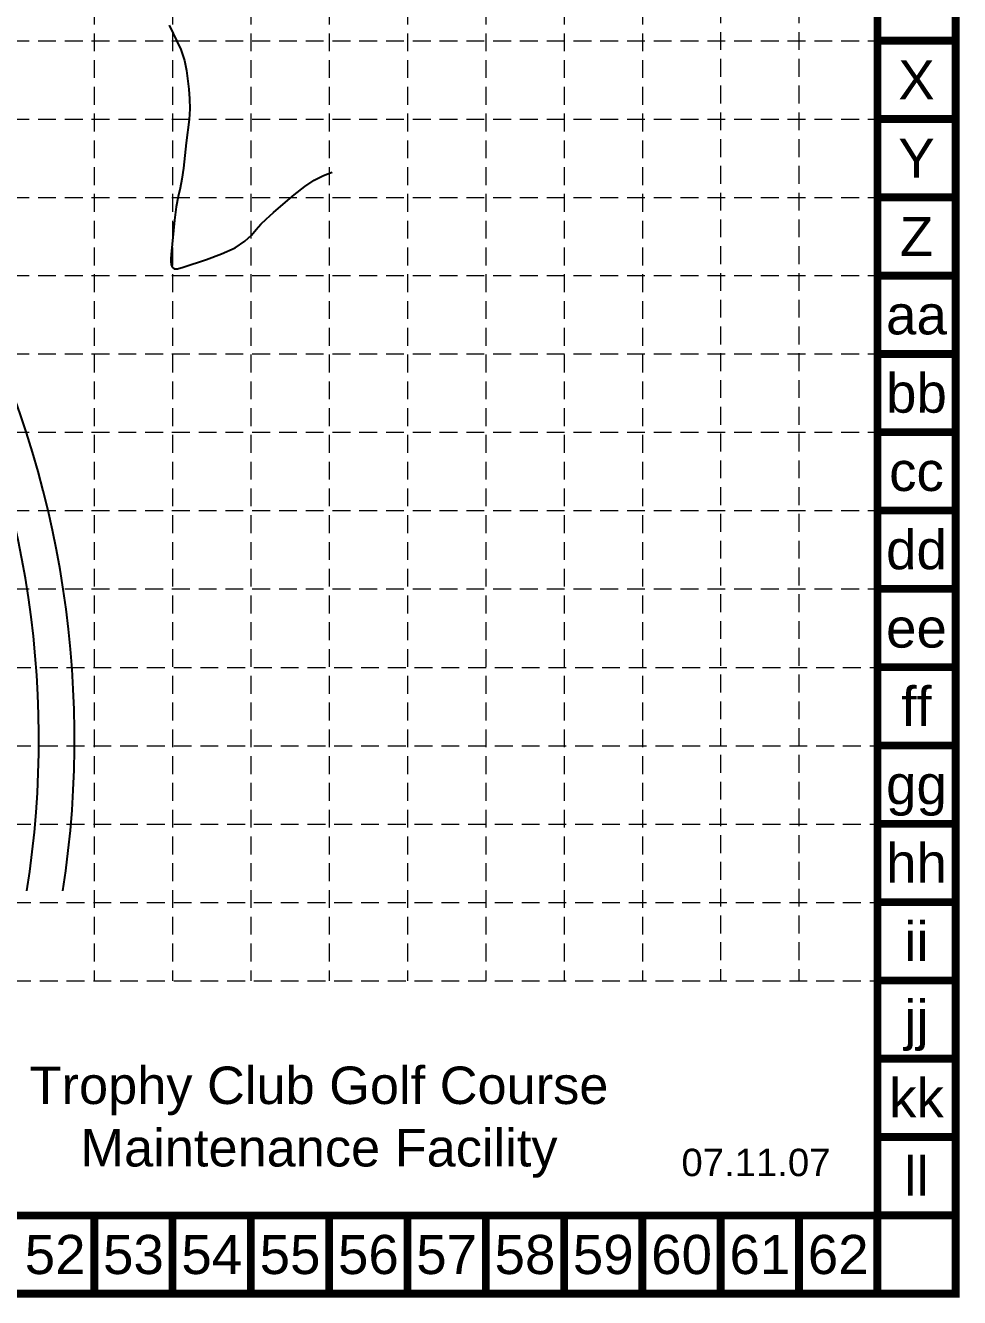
# Model space of a CAD drawing. Header units: inches. Extents: x 638 to 17512, y -393 to 10164.
# Drawn here: x 14372 to 17512, y -393 to 3884 of the extents above; entities that cross this region are included whole.
import ezdxf
from ezdxf.enums import TextEntityAlignment as Align

# ---------------------------------------------------------------- set-up
doc = ezdxf.new("R2010")
doc.units = ezdxf.units.IN
doc.header["$LTSCALE"] = 600
doc.header["$MEASUREMENT"] = 0
doc.linetypes.add('HIDDEN', pattern=[0.375, 0.25, -0.125])
for name, color, linetype in [('BASE', 7, 'Continuous'), ('EC', 8, 'Continuous'), ('GRID', 254, 'HIDDEN'), ('s S-CURB', 7, 'Continuous'), ('s S-ROW', 7, 'Continuous')]:
    doc.layers.add(name, color=color, linetype=linetype)
doc.styles.get("Standard").update_dxf_attribs({"font": 'ARIAL.TTF'})

msp = doc.modelspace()

# ---------------------------------------------------------------- linework, layer by layer
at = {"layer": 'BASE', "color": 9}
msp.add_line((17236, 9887.4), (17236, -116.1), dxfattribs=at)
at = {"layer": 'BASE', "const_width": 26.3}
for points in [[(651.2, -379.4), (17499.2, -379.4), (17499.2, 10150.6), (651.2, 10150.6)], [(913.9, -116.2), (17236.7, -116.7), (17236.4, 9887.5), (917.2, 9887.8)]]:
    msp.add_lwpolyline(points, close=True, dxfattribs=at)
for points in [[(17499.2, 3832.6), (17236, 3832.6)], [(17499.2, 3569.4), (17236, 3569.4)], [(17499.2, 3306.1), (17236, 3306.1)], [(17499.2, 3042.9), (17236, 3042.9)], [(17499.2, 2779.6), (17236, 2779.6)], [(17499.2, 2516.4), (17236, 2516.4)], [(17499.2, 2253.1), (17236, 2253.1)], [(17499.2, 1989.9), (17236, 1989.9)], [(17499.2, 1726.6), (17236, 1726.6)], [(17499.2, 1463.4), (17236, 1463.4)], [(17499.2, 1200.1), (17236, 1200.1)], [(17499.2, 936.9), (17236, 936.9)], [(17499.2, 673.6), (17236, 673.6)], [(17499.2, 410.4), (17236, 410.4)], [(17499.2, 147.1), (17236, 147.1)], [(14603.5, -379.4), (14603.5, -116.1)], [(14866.7, -379.4), (14866.7, -116.1)], [(15130, -379.4), (15130, -116.1)], [(15393.2, -379.4), (15393.2, -116.1)], [(15656.5, -379.4), (15656.5, -116.1)], [(15919.7, -379.4), (15919.7, -116.1)], [(16183, -379.4), (16183, -116.1)], [(16446.2, -379.4), (16446.2, -116.1)], [(16709.5, -379.4), (16709.5, -116.1)], [(16972.7, -379.4), (16972.7, -116.1)], [(17499.2, -116.1), (17236, -116.1)], [(17236, -379.4), (17236, -116.1)]]:
    msp.add_lwpolyline(points, dxfattribs=at)
at = {"layer": 'EC', "color": 35}
for p, q in [((14855.6, 3885.2), (14894.9, 3802.8)), ((14894.9, 3802.8), (14907, 3765.8)), ((14907, 3765.8), (14913.1, 3732.1)), ((14913.1, 3732.1), (14920.8, 3669.3)), ((14920.8, 3669.3), (14924.1, 3637.5)), ((14924.1, 3637.5), (14925, 3604)), ((14925, 3604), (14922.4, 3568.2)), ((14922.4, 3568.2), (14911.9, 3488.8)), ((14911.9, 3488.8), (14902.9, 3403.9)), ((14902.9, 3403.9), (14898.1, 3367.1)), ((15343, 3363.8), (15374, 3379.8)), ((15374, 3379.8), (15402.9, 3390.4)), ((14892.1, 3337.3), (14885.4, 3308.9)), ((14898.1, 3367.1), (14892.1, 3337.3)), ((15275.3, 3314.1), (15311.4, 3342.2)), ((15311.4, 3342.2), (15343, 3363.8)), ((14885.4, 3308.9), (14878.8, 3274.4)), ((15238.5, 3283.2), (15275.3, 3314.1)), ((14878.8, 3274.4), (14872.9, 3229.4)), ((15181.3, 3233.2), (15205.8, 3255)), ((15205.8, 3255), (15238.5, 3283.2)), ((14872.9, 3229.4), (14861.9, 3114.4)), ((15147.8, 3198.5), (15163.1, 3215.7)), ((15163.1, 3215.7), (15181.3, 3233.2)), ((15109.9, 3158.3), (15131.7, 3179.3)), ((15131.7, 3179.3), (15147.8, 3198.5)), ((15031.4, 3115.9), (15077.3, 3136.7)), ((15077.3, 3136.7), (15109.9, 3158.3)), ((14861.9, 3114.4), (14860.7, 3099.6)), ((14860.7, 3099.6), (14860.8, 3089.8)), ((14860.8, 3089.8), (14862.2, 3080.1)), ((14862.2, 3080.1), (14865.6, 3071.4)), ((14902.8, 3071.4), (14980.2, 3097.2)), ((14980.2, 3097.2), (15031.4, 3115.9)), ((14865.6, 3071.4), (14872.2, 3066)), ((14872.2, 3066), (14883.5, 3066)), ((14883.5, 3066), (14902.8, 3071.4))]:
    msp.add_line(p, q, dxfattribs=at)
at = {"layer": 'GRID', "color": 252, "linetype": 'HIDDEN', "lineweight": 0, "ltscale": 0.4}
for p, q in [((14603.5, 9887.4), (14603.5, 672.4)), ((14866.7, 9887.4), (14866.7, 672.4)), ((15130, 9887.4), (15130, 672.4)), ((15393.2, 9887.4), (15393.2, 672.4)), ((15656.5, 9887.4), (15656.5, 672.4)), ((15919.7, 9887.4), (15919.7, 672.4)), ((16183, 9887.4), (16183, 672.4)), ((16446.2, 9887.4), (16446.2, 672.4)), ((16709, 9891.7), (16709, 672.4)), ((16972.3, 9891.7), (16972.3, 672.4)), ((914.5, 3832.6), (17236, 3832.6)), ((914.5, 3569.4), (17236, 3569.4)), ((914.5, 3306.1), (17236, 3306.1)), ((914.5, 3042.9), (17236, 3042.9)), ((914.5, 2779.6), (17236, 2779.6)), ((914.5, 2516.4), (17236, 2516.4)), ((914.5, 2253.1), (17236, 2253.1)), ((914.5, 1989.9), (17236, 1989.9)), ((920.4, 1725.4), (17241.9, 1725.4)), ((920.4, 1462.2), (17241.9, 1462.2)), ((920.4, 1198.9), (17241.9, 1198.9)), ((920.4, 935.7), (17241.9, 935.7)), ((920.4, 672.4), (17241.9, 672.4))]:
    msp.add_line(p, q, dxfattribs=at)
at = {"layer": 's S-CURB', "linetype": 'Continuous'}
msp.add_arc((11177.2, 1484.9), 3240, 350.9352, 28.279, dxfattribs=at)
at = {"layer": 's S-ROW', "linetype": 'Continuous'}
msp.add_arc((11177.2, 1484.9), 3360, 351.2615, 28.279, dxfattribs=at)

# ---------------------------------------------------------------- texts
at = {"insert": (15359, 384), "char_height": 125.952, "width": 2033.791, "attachment_point": 2}
msp.add_mtext('Trophy Club Golf Course Maintenance Facility', dxfattribs=at)
at = {"layer": 'BASE'}
for s, height, p in [('X', 131.6, (17367.6, 3701)), ('Y', 131.6, (17367.6, 3437.7)), ('Z', 131.6, (17367.6, 3174.5)), ('aa', 131.62, (17367.6, 2911.2)), ('bb', 131.62, (17367.6, 2648)), ('cc', 131.62, (17367.6, 2384.7)), ('dd', 131.62, (17367.6, 2121.5)), ('ee', 131.62, (17367.6, 1858.2)), ('ff', 131.62, (17367.6, 1595)), ('gg', 131.62, (17367.6, 1331.7)), ('hh', 131.62, (17367.6, 1068.5)), ('ii', 131.62, (17367.6, 805.2)), ('jj', 131.62, (17367.6, 542)), ('kk', 131.62, (17367.6, 278.7)), ('ll', 131.62, (17367.6, 15.5)), ('52', 131.62, (14471.9, -247.8)), ('53', 131.62, (14735.1, -247.8)), ('54', 131.62, (14998.4, -247.8)), ('55', 131.62, (15261.6, -247.8)), ('56', 131.62, (15524.9, -247.8)), ('57', 131.62, (15788.1, -247.8)), ('58', 131.62, (16051.4, -247.8)), ('59', 131.62, (16314.6, -247.8)), ('60', 131.62, (16577.9, -247.8)), ('61', 131.62, (16841.1, -247.8)), ('62', 131.62, (17104.4, -247.8))]:
    msp.add_text(s, height=height, dxfattribs=at).set_placement(p, align=Align.MIDDLE_CENTER)
msp.add_text('07.11.07', height=92.14, dxfattribs=at).set_placement((16828, 15.6), align=Align.CENTER)

doc.saveas('drawing.dxf')
